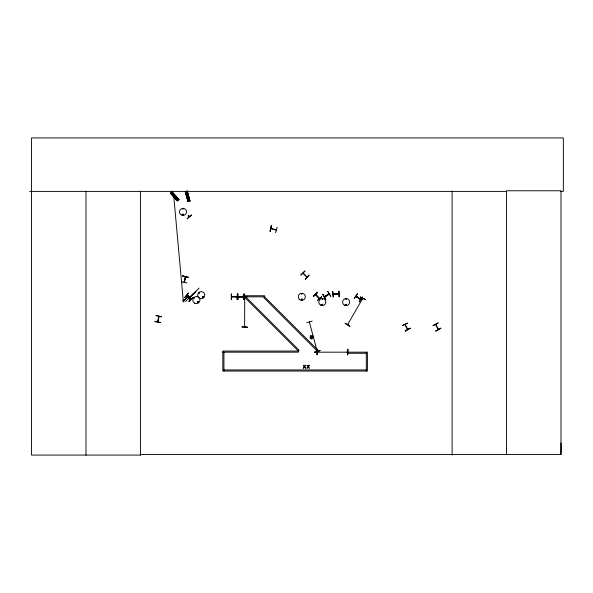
<?xml version="1.0" encoding="UTF-8"?>
<svg xmlns="http://www.w3.org/2000/svg" width="593" height="593" viewBox="0 0 593 593"><rect width="100%" height="100%" fill="white"/><g stroke="black" fill="none" stroke-linecap="round" stroke-linejoin="round"><path stroke-width="0.89" d="M184.512 281.697L184.119 282.298M185.535 276.924L184.349 282.327L185.565 276.805M560.578 191.383L563.35 191.383L563.35 137.917L31.562 137.917L31.562 455.083L140.511 455.083L140.437 454.46L560.985 454.46L561.067 442.993M157.612 321.799L158.931 316.336L157.834 321.858M184.089 282.172L185.298 276.812L185.49 277.465M355.911 296.344L360.588 299.524M356.386 296.626L356.022 296.152M360.559 299.421L360.351 298.946M356.43 296.73C353.977 294.691 362.753 300.503 360.27 298.961M303.038 273.291L306.937 277.279M319.412 298.524L315.446 294.469M244.946 297.071L244.939 296.582L244.657 297.078M182.718 208.914L183.333 208.84L182.763 209.07M183.4 214.607L182.763 214.236L183.118 214.836M194.6 297.997L194.022 298.153L194.489 297.805M197.699 301.956C199.122 300.295 198.544 303.586 197.758 302.082M198.922 292.949L199.493 293.179L198.922 293.031M197.906 301.956C198.981 300.718 198.218 303.379 197.951 301.785M203.481 297.056C202.413 298.286 203.169 295.625 203.436 297.226M301.503 293.943C302.119 292.727 302.104 294.995 301.526 293.794M302.348 299.458C300.073 301.103 302.059 297.842 302.163 299.094M321.799 304.728C323.422 303.253 322.347 306.144 321.903 304.98M321.962 304.728C322.977 303.453 322.525 306.107 322.021 304.639M345.845 299.146L346.423 298.991L345.904 299.287M345.6 304.735C347.224 303.268 346.149 306.158 345.712 304.995M345.763 304.735C346.786 303.46 346.327 306.121 345.823 304.654M329.182 293.787L324.378 296.759L324.794 296.5M328.781 294.306C330.761 291.986 317.136 302.4 329.219 294.069M311.399 338.203L311.451 337.106L312.348 337.862L312.518 336.868L311.229 336.268L310.584 337.039L310.925 337.98L312.348 337.862M311.599 337.054L311.748 336.216M154.892 321.614L160.466 322.651M158.954 316.299L157.886 321.747M309.376 321.992L317.181 351.278M317.07 350.693L317.218 351.241M244.687 296.678L244.716 297.189M181.451 281.727L186.98 282.95M270.089 231.218L271.594 225.755M275.641 232.708L277.146 227.245M348.032 324.282L347.594 324.608L348.047 324.208M362.412 298.872L362.738 298.375M189.152 297.382L188.759 297.723M182.592 214.251C183.259 216.601 183.793 212.539 182.54 214.636M322.614 299.295L322.192 298.872L322.548 299.339M435.588 324.519L438.368 329.463M346.987 351.997L347.617 351.997M237.141 296.878L231.552 296.656L232.167 296.685M238.149 296.685L238.72 296.878M360.359 297.026L365.429 299.576L360.403 296.96M362.708 298.954L362.708 298.427L362.597 299.02M362.657 298.968L362.879 298.531M347.594 324.608L362.686 298.435M357.497 293.846L354.14 298.42L357.535 293.869M359.188 301.77L362.256 296.997M359.365 301.881L362.493 297.16M317.425 351.167L317.299 350.708M177.944 199.745L178.115 199.923M347.557 352.19L347.046 351.997L347.617 352.19M238.208 296.685L243.812 296.685L243.3 296.937M243.693 296.937L238.267 296.908M310.925 337.98L311.733 337.239L312.563 337.387M311.681 337.091L312.222 336.439M270.927 228.409L276.397 229.876M183.867 300.332L188.218 296.018M184.097 300.555L188.329 296.129M188.307 297.389L188.752 297.049M188.478 297.553L188.922 297.1M188.589 297.664L189.034 297.212M188.678 297.745L189.197 297.382M185.468 301.592L193.244 293.676M189.174 298.034L195.846 291.571L189.16 298.02M189.375 298.235L189.767 297.842M188.789 301.392L192.821 297.404M188.997 301.592L192.97 297.553M199.063 288.102L192.443 294.721M300.814 274.937L304.839 270.949M300.977 275.1L304.987 271.097M309.079 275.189L305.269 279.392L309.049 275.159M313.519 296.404L317.522 292.393M313.312 296.196L317.322 292.193M313.46 296.344L317.47 292.342M313.489 296.374L317.492 292.364M315.513 294.573L319.33 298.435M319.412 298.435L315.632 294.373M317.581 300.466L321.754 296.626L317.522 300.406M171.303 194.037L172.704 192.762M171.777 194.548L173.171 193.274M172.474 195.319L173.868 194.044M173.097 196.001L174.49 194.726M175.194 195.497L173.793 196.772L183.348 301.592M176.803 200.056L178.196 198.781M176.766 200.486L178.678 198.848M189.219 216.341L188.796 216.69L188.04 215.778L188.47 215.429L189.219 216.341L188.463 215.481M202.873 296.582C201.998 298.731 205.015 296.322 202.784 296.693M301.993 299.791C302.319 298.279 300.94 299.976 301.8 299.791M324.504 296.923L329.248 293.995M327.729 291.467L330.738 296.27M407.554 323.133L402.395 325.49L407.576 323.17M405.16 330.842L410.193 328.24M433.016 325.49L438.064 322.918M433.12 325.698L438.16 323.103M435.796 330.879L440.829 328.277M188.789 201.146L188.767 200.731M310.628 337.558L311.421 337.269M311.725 337.158L312.518 336.868M312.185 321.139L306.744 322.711M314.609 352.064L320.079 350.596M314.675 352.301L320.064 350.522L314.683 352.331M187.225 191.198L185.261 191.724L187.922 201.613L190.019 201.042L187.321 191.161M185.668 192.688L187.499 192.199M185.854 193.362L187.677 192.873M186.12 194.363L187.944 193.874M186.358 195.253L188.181 194.763M186.625 196.261L188.448 195.772M187.781 200.56L189.604 200.071M187.551 200.931L189.99 200.278M232.048 296.937L232.048 296.656M237.081 296.937L231.596 296.878M333.281 294.039L338.833 293.92M303.149 273.128L307.078 277.05M332.762 291.385L333.222 297.034M339.055 291.17L339.218 296.841M338.773 293.869L338.269 294.135M333.229 294.298C350.078 294.128 327.225 294.009 333.8 294.284M333.266 297.034L332.784 291.378M243.819 296.945L238.164 296.908M241.974 296.292L246.028 296.263L241.981 296.582M246.028 296.478L241.981 296.5L247.644 296.53M244.694 326.832L244.909 326.335M241.981 326.936L247.652 327.203L241.981 326.928M317.826 351.968L317.337 352.19L367.401 352.16L367.401 371.048L222.82 371.048L222.82 351.056L298.39 351.056L299.168 350.278L245.732 296.841L245.732 295.744L264.626 295.744L264.626 296.841L318.056 350.278L317.277 351.056L263.848 297.627L264.626 296.841L245.732 296.841L244.953 297.627L298.39 351.056L298.39 352.16L222.82 352.16M317.337 352.19L317.841 351.938M29.65 191.606L31.562 191.598M31.562 191.383L506.555 191.383M237.126 296.663L236.57 297.011M231.537 299.613L231.455 293.95M238.149 299.613L238.067 293.95M366.296 353.258L347.409 353.258L347.409 352.16M223.924 369.95L366.296 369.95M405.145 324.423L407.717 329.345M322.347 304.216L322.792 304.476M238.66 296.626L238.831 297.056M310.584 337.039L311.414 337.187M156.07 315.454L161.585 316.803L156.033 315.661M154.936 321.384L160.503 322.444M182.651 276.108L188.181 277.361M407.569 329.552L404.997 324.638M309.568 321.94L309.546 322.599L309.628 322.043M276.338 230.128L270.979 228.661M355.993 296.404L360.588 299.413M356 296.344L360.633 299.458M244.657 326.787L244.687 296.582L244.687 297.078M310.799 336.565L311.451 337.106M187.01 295.114L191.05 299.087L186.951 295.173M186.506 295.633L190.531 299.621L186.454 295.677M183.474 299.947L184.49 300.94M182.592 300.844L183.6 301.837M172.007 191.976L178.901 199.552M171.896 192.088L178.789 199.648M171.8 192.169L178.73 199.708M171.711 192.251L178.641 199.789M171.614 192.34L178.523 199.893M178.411 199.997L177.989 200.382M170.992 192.925L177.856 200.516M170.866 193.036L177.796 200.575M170.806 193.088L177.678 200.679M170.68 193.199L177.618 200.731M170.606 193.274L177.5 200.842M327.759 291.445L330.805 296.226M322.859 294.521L325.868 299.324M435.788 324.475L438.383 329.434M311.229 336.268L311.518 337.061M311.629 337.365L311.918 338.158M187.24 191.183L189.879 201.079M187.091 191.228L189.73 201.116M187.01 191.242L189.619 201.146M186.854 191.287L189.515 201.175M186.736 191.317L189.375 201.212M189.241 201.249L188.685 201.398M185.854 191.561L188.552 201.442M185.772 191.583L188.404 201.479M185.661 191.613L188.27 201.516M185.55 191.65L188.151 201.546M185.401 191.687L188.033 201.576M338.818 291.178L339.003 296.848M244.709 326.335L244.716 326.847M560.985 454.46L560.985 190.768L506.555 190.768L506.555 454.46M452.118 191.383L452.118 455.083M366.296 352.16L366.296 371.048M243.856 293.95L243.893 299.613M237.282 293.95L237.282 299.613M231.248 293.95L231.248 299.613M223.924 352.16L223.924 371.048M140.43 191.383L140.43 455.083M86 191.383L86 455.083M186.995 195.401C187.514 197.009 188.248 194.274 186.995 195.401M173.742 195.623C174.186 197.247 175.039 194.548 173.742 195.623M182.703 275.878L188.174 277.368L182.703 275.878M271.327 225.688L270.163 231.24L271.327 225.688M345.193 323.304L349.959 326.38L345.185 323.318M305.217 365.303L304.491 366.481L303.32 365.303L304.246 366.8L303.29 368.297L304.461 367.104L305.647 368.297L304.713 366.778L305.647 365.303L305.217 365.303M308.894 365.303L308.167 366.481L306.996 365.303L307.923 366.8L306.966 368.297L308.138 367.104L309.324 368.297L308.39 366.778L309.324 365.303L308.894 365.303M188.492 293.157L184.749 297.419L188.492 293.157M310.361 335.905C308.745 343.206 317.789 334.845 310.361 335.905M172.103 191.895L170.495 193.37L177.403 200.931L179.012 199.448L172.096 191.895M191.48 215.059L187.18 218.758L191.48 215.059M322.926 294.476L325.69 299.435L322.926 294.476M410.178 328.211L405.286 331.087L410.178 328.211M440.792 328.211L435.899 331.087L440.792 328.211M317.255 349.262L317.003 354.933L317.24 349.262M347.913 349.255L347.639 354.925L347.913 349.255M237.519 293.95L237.215 299.613L237.519 293.95M244.131 293.95L243.812 299.613L244.131 293.95M191.22 298.924L187.173 294.951L191.198 298.939M190.353 299.799L186.313 295.825L190.331 299.821M344.377 305.158A3.543 3.543 0 0 0 349.692 302.089A3.543 3.543 0 0 0 344.377 299.02A3.543 3.543 0 0 0 344.377 305.158M300.036 299.873A3.536 3.536 0 0 0 305.336 296.804A3.536 3.536 0 0 0 300.036 293.743A3.536 3.536 0 0 0 300.036 299.873M320.591 305.121A3.514 3.514 0 0 0 325.861 302.082A3.514 3.514 0 0 0 320.591 299.035A3.514 3.514 0 0 0 320.591 305.121M181.265 214.911A3.528 3.528 0 0 0 186.558 211.857A3.528 3.528 0 0 0 181.265 208.803A3.528 3.528 0 0 0 181.265 214.911M199.5 298.249A3.543 3.543 0 0 0 204.815 295.181A3.543 3.543 0 0 0 199.5 292.112A3.543 3.543 0 0 0 199.5 298.249M194.586 303.186A3.588 3.588 0 0 0 199.96 300.08A3.588 3.588 0 0 0 194.586 296.974A3.588 3.588 0 0 0 194.586 303.186"/></g></svg>
